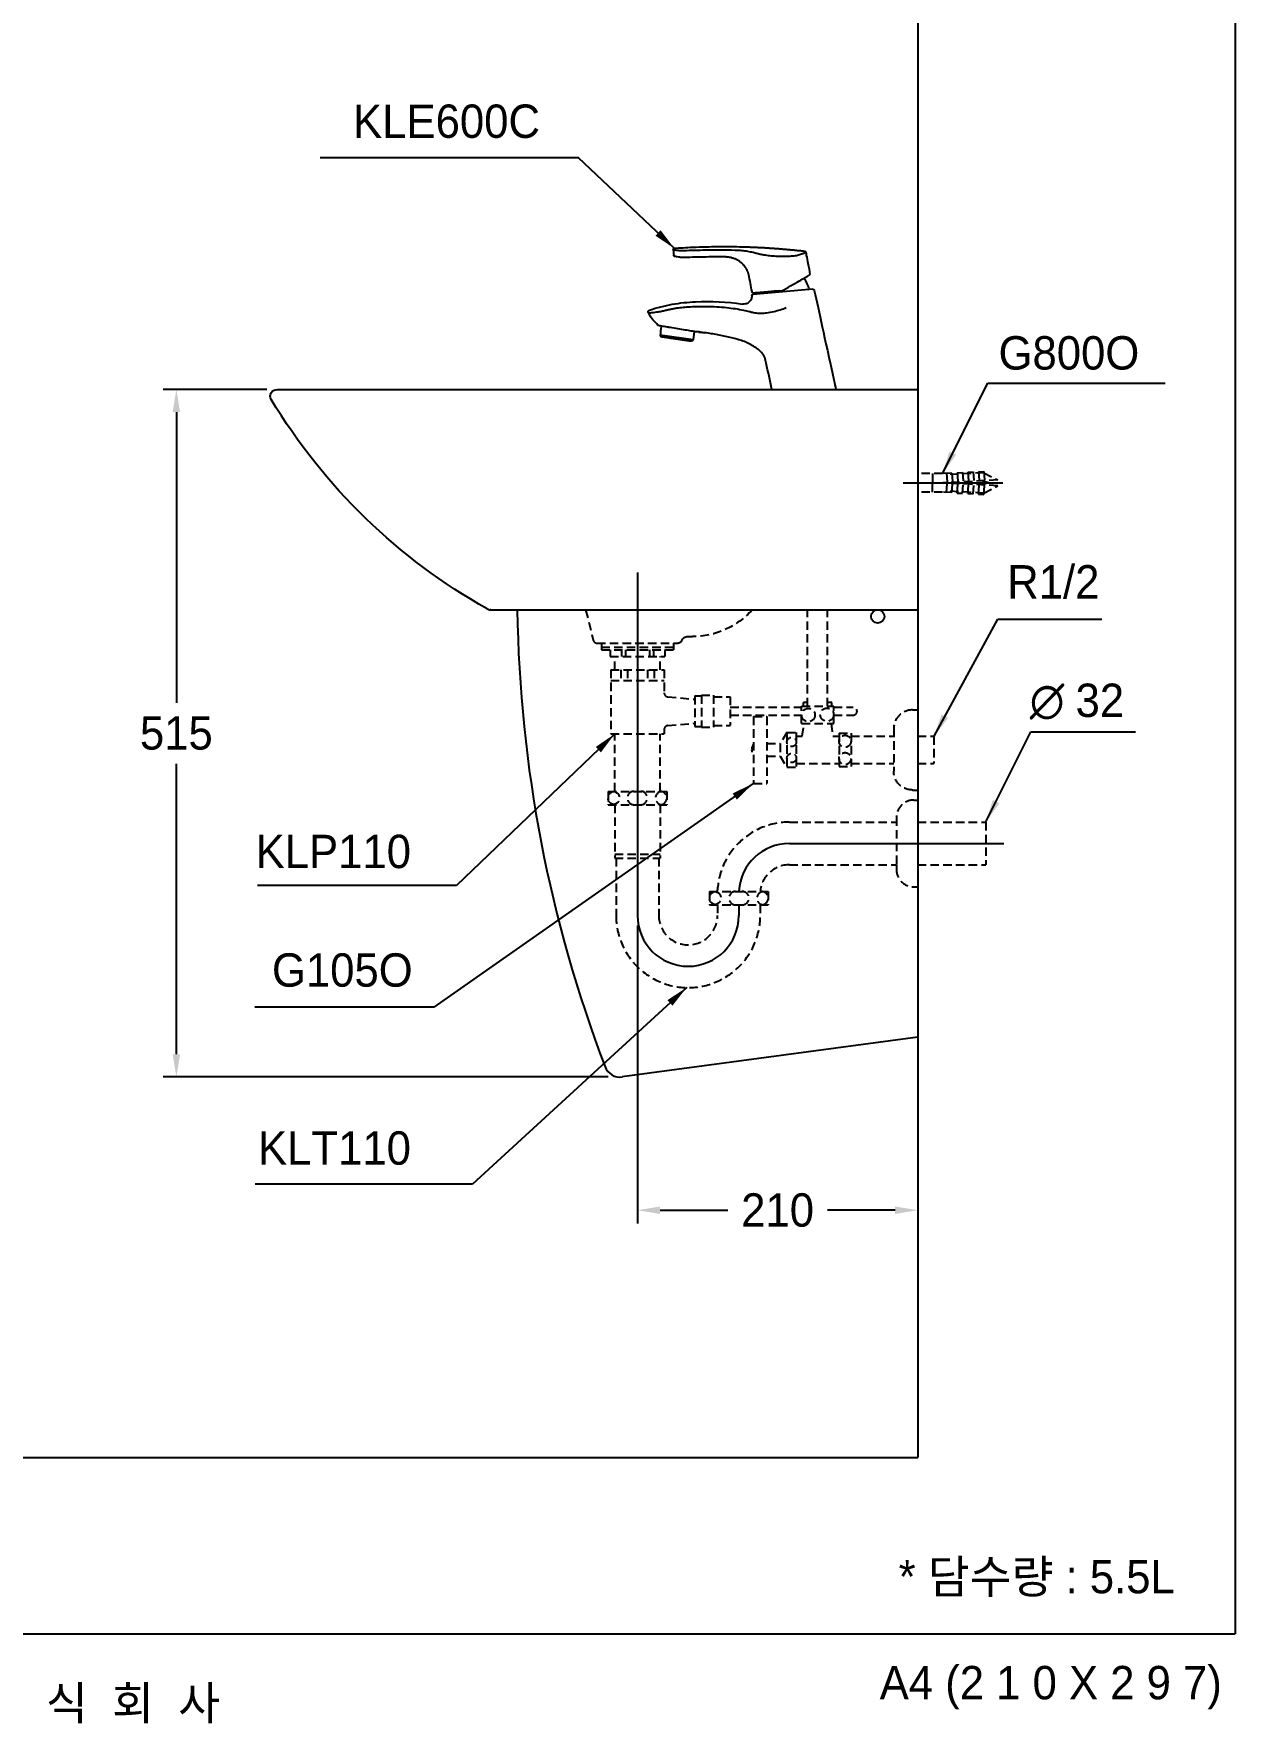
# Model space of a CAD drawing. Header units: millimetres. Extents: x 0 to 5789, y -67 to 2530.
# Drawn here: x 900 to 1800, y -67 to 1198 of the extents above; entities that cross this region are included whole.
import ezdxf
from ezdxf.enums import TextEntityAlignment as Align
from ezdxf.lldxf.tags import DXFTag

# ---------------------------------------------------------------- set-up
doc = ezdxf.new("R2010")
doc.units = ezdxf.units.MM
doc.linetypes.add('DASHED2', pattern=[9.525, 6.35, -3.175])
for name, color, linetype in [('TEXT', 7, 'Continuous'), ('내부선 및 부속', 4, 'Continuous'), ('도각라인', 7, 'Continuous'), ('외형선', 3, 'Continuous'), ('점선', 6, 'DASHED2'), ('중심선', 1, 'DASHED'), ('치수선', 7, 'Continuous')]:
    doc.layers.add(name, color=color, linetype=linetype)
doc.styles.add('140911', font='HBATANG.TTF', dxfattribs={"height": 23})
doc.styles.add('____', font='')
doc.styles.add('타이틀', font='H2GTRM.TTF', dxfattribs={"height": 25})
doc.styles.get('____').set_extended_font_data('굴림')
tags = doc.linetypes.add('DASHDOT', pattern=[70, 31, -13, 13, -13]).pattern_tags.tags
tags[10:11] = [DXFTag(74, 4), DXFTag(75, 0), DXFTag(340, '0'), DXFTag(46, 0.0), DXFTag(50, 0.0), DXFTag(44, 0.0), DXFTag(45, 0.0)]
tags[8:9] = [DXFTag(74, 4), DXFTag(75, 0), DXFTag(340, '0'), DXFTag(46, 0.0), DXFTag(50, 0.0), DXFTag(44, 0.0), DXFTag(45, 0.0)]
tags[6:7] = [DXFTag(74, 4), DXFTag(75, 0), DXFTag(340, '0'), DXFTag(46, 0.0), DXFTag(50, 0.0), DXFTag(44, 0.0), DXFTag(45, 0.0)]
tags[4:5] = [DXFTag(74, 4), DXFTag(75, 0), DXFTag(340, '0'), DXFTag(46, 0.0), DXFTag(50, 0.0), DXFTag(44, 0.0), DXFTag(45, 0.0)]
tags = doc.linetypes.add('DASHED', pattern=[25.72, 12.86, -12.86]).pattern_tags.tags
tags[6:7] = [DXFTag(74, 4), DXFTag(75, 0), DXFTag(340, '0'), DXFTag(46, 0.0), DXFTag(50, 0.0), DXFTag(44, 0.0), DXFTag(45, 0.0)]
tags[4:5] = [DXFTag(74, 4), DXFTag(75, 0), DXFTag(340, '0'), DXFTag(46, 0.0), DXFTag(50, 0.0), DXFTag(44, 0.0), DXFTag(45, 0.0)]
doc.dimstyles.new('MSADIM', dxfattribs={"dimtxt": 33, "dimasz": 17, "dimexe": 10, "dimexo": 7.5, "dimgap": 10, "dimtad": 0, "dimtih": 1, "dimtoh": 1, "dimdec": 0, "dimzin": 1, "dimdsep": 46, "dimtxsty": '____', "dimcen": 11.25, "dimadec": 0, "dimazin": 0, "dimtfac": 1, "dimtdec": 0, "dimtix": 1, "dimtmove": 0, "dimatfit": 3, "dimfxl": 0, "dimtolj": 1, "dimtzin": 1, "dimarcsym": 0})

# ---------------------------------------------------------------- blocks, each defined once
blk = doc.blocks.new('*D9')
at = {"layer": '치수선', "color": 0, "linetype": 'Continuous', "lineweight": -2}
for p, q in [((1074.7, 932), (996.8, 932)), ((1006.8, 915), (1006.8, 697.4)), ((1006.8, 434.1), (1006.8, 651.7)), ((1330.2, 417.1), (996.8, 417.1))]:
    blk.add_line(p, q, dxfattribs=at)
at = {"layer": '치수선', "color": 0, "linetype": 'Continuous'}
for points in [[(1004, 915), (1009.6, 915), (1006.8, 932)], [(1004, 434.1), (1009.6, 434.1), (1006.8, 417.1)]]:
    blk.add_solid(points, dxfattribs=at)
at = {"layer": '치수선', "color": 0, "linetype": 'Continuous', "insert": (1006.8, 674.6), "char_height": 25, "attachment_point": 5, "style": '____'}
blk.add_mtext('\\A1;515', dxfattribs=at)
blk = doc.blocks.new('*D10')
at = {"layer": '치수선', "color": 0, "linetype": 'Continuous', "lineweight": -2}
for p, q in [((1352.2, 530.5), (1352.2, 307.3)), ((1369.2, 317.3), (1419.9, 317.3)), ((1545.2, 317.3), (1494.5, 317.3)), ((1562.2, 320.2), (1562.2, 307.3))]:
    blk.add_line(p, q, dxfattribs=at)
at = {"layer": '치수선', "color": 0, "linetype": 'Continuous'}
for points in [[(1369.2, 320.1), (1369.2, 314.5), (1352.2, 317.3)], [(1545.2, 320.1), (1545.2, 314.5), (1562.2, 317.3)]]:
    blk.add_solid(points, dxfattribs=at)
at = {"layer": '치수선', "color": 0, "linetype": 'Continuous', "insert": (1457.2, 317.3), "char_height": 25, "attachment_point": 5, "style": '____'}
blk.add_mtext('\\A1;210', dxfattribs=at)

msp = doc.modelspace()

# ---------------------------------------------------------------- linework, layer by layer
at = {"layer": '내부선 및 부속', "linetype": 'Continuous'}
for p, q in [((1483.7, 1007), (1438.7, 1003.1)), ((1394.8, 975.4), (1393.9, 969.1)), ((1393.9, 969.1), (1369.2, 972.7))]:
    msp.add_line(p, q, dxfattribs=at)
for centre, radius, start, end in [((1454, 999.5), 28, 15.0082, 34.4502), ((1454, 999.5), 28, 15.0082, 34.4502), ((1370.2, 972.6), 1, 171.6442, 261.6442)]:
    msp.add_arc(centre, radius, start, end, dxfattribs=at)
for points, degree, knots in [([(1379.1, 1036.4), (1379, 1036.7), (1379.1, 1037), (1379.5, 1037.4), (1379.7, 1037.5), (1380, 1037.5)], 3, [0, 0, 0, 0, 0.5, 0.5, 1, 1, 1, 1]), ([(1432.2, 1038.6), (1431, 1038.6), (1427.3, 1038.7), (1421.8, 1038.8), (1416.1, 1038.8), (1410.4, 1038.8), (1403, 1038.6), (1392.4, 1038.3), (1384.2, 1037.8), (1379.6, 1037.5)], 3, [0, 0, 0, 0, 0.069235, 0.210063, 0.316773, 0.3948, 0.535681, 0.737463, 1, 1, 1, 1]), ([(1380, 1037.5), (1379.9, 1037.5), (1379.8, 1037.5), (1379.7, 1037.5), (1379.6, 1037.4)], 3, [0, 0, 0, 0, 0.795487, 1, 1, 1, 1]), ([(1389, 1035.9), (1388.6, 1035.8), (1387.7, 1035.8), (1386.4, 1035.8), (1384.9, 1035.8), (1383.4, 1035.9), (1381.8, 1036), (1380.6, 1036.2), (1379.7, 1036.3), (1379.2, 1036.4), (1379.1, 1036.4), (1379.1, 1036.4)], 3, [0, 0, 0, 0, 0.080674, 0.164252, 0.2508, 0.375481, 0.500006, 0.658204, 0.749272, 0.876085, 1, 1, 1, 1]), ([(1379.1, 1036.4), (1379.1, 1036.4), (1379.1, 1036.4), (1379.1, 1036.4), (1379.1, 1036.4), (1379.1, 1036.4), (1379.1, 1036.4), (1379.1, 1036.4), (1379.1, 1036.4), (1379.1, 1036.4), (1379.1, 1036.4), (1379.1, 1036.4)], 3, [0, 0, 0, 0, 0.019151, 0.019151, 0.028588, 0.028588, 0.972241, 0.972241, 0.981772, 0.981772, 1, 1, 1, 1]), ([(1380.5, 1031.6), (1380.2, 1031.5), (1380, 1031.6), (1379.5, 1032), (1379.4, 1032.2), (1379.4, 1032.5)], 3, [0, 0, 0, 0, 0.5, 0.5, 1, 1, 1, 1]), ([(1389.4, 1030.8), (1389.1, 1030.8), (1388.3, 1030.8), (1387.1, 1030.8), (1385.3, 1030.8), (1383, 1031.1), (1381.3, 1031.4), (1380.6, 1031.5), (1380.5, 1031.5), (1380.5, 1031.6)], 3, [0, 0, 0, 0, 0.083754, 0.167101, 0.251369, 0.500054, 0.748883, 0.875168, 1, 1, 1, 1]), ([(1405.6, 1031.2), (1402.9, 1031.2), (1397.6, 1031.1), (1392.2, 1030.9), (1389.4, 1030.8)], 3, [0, 0, 0, 0, 0.493578, 1, 1, 1, 1]), ([(1437, 1034.9), (1436.3, 1035.1), (1434.9, 1035.3), (1432.7, 1035.6), (1430.5, 1035.9), (1429, 1036), (1428.3, 1036)], 3, [0, 0, 0, 0, 0.259916, 0.500072, 0.755718, 1, 1, 1, 1]), ([(1453.6, 1031.8), (1452.9, 1031.9), (1451.4, 1032), (1449.2, 1032.3), (1446.7, 1032.7), (1443.9, 1033.2), (1442, 1033.7), (1440.9, 1033.9)], 3, [0, 0, 0, 0, 0.154023, 0.3203, 0.498135, 0.714224, 1, 1, 1, 1]), ([(1478.5, 1034.5), (1478.5, 1034.5), (1478.4, 1034.5), (1478.1, 1034.4), (1477.5, 1034.1), (1476.7, 1033.8), (1475.7, 1033.4), (1474, 1032.9), (1471.4, 1032.1), (1467.5, 1031.7), (1463.1, 1031.4), (1458.4, 1031.5), (1455.2, 1031.7), (1453.6, 1031.8)], 3, [0, 0, 0, 0, 0.059038, 0.120137, 0.184005, 0.250506, 0.299702, 0.376024, 0.500647, 0.625222, 0.750045, 0.872847, 1, 1, 1, 1]), ([(1477.7, 1035.3), (1477.8, 1035.3), (1478, 1035.3), (1478.3, 1035.1), (1478.5, 1034.9), (1478.5, 1034.6), (1478.5, 1034.5)], 3, [0, 0, 0, 0, 0.332984, 0.499971, 0.750882, 1, 1, 1, 1]), ([(1461.8, 1006.6), (1466.5, 1009.3), (1471, 1011.9), (1477.4, 1015.5), (1479.5, 1016.7), (1481.7, 1018.2)], 3, [0, 0, 0, 0, 0.565078, 0.565078, 1, 1, 1, 1]), ([(1437.8, 1002), (1437.8, 1001.2), (1437.7, 1000.3), (1437, 998.7), (1436.4, 997.9), (1434.9, 996.6), (1434.1, 996.2), (1432.4, 995.8), (1431.5, 995.8), (1430.8, 995.9)], 3, [0, 0, 0, 0, 0.25, 0.25, 0.5, 0.5, 0.75, 0.75, 1, 1, 1, 1]), ([(1458.7, 1005.8), (1457.3, 1005.7), (1455.9, 1005.6), (1453.3, 1005.4), (1452, 1005.2), (1449.5, 1005), (1448.3, 1004.9), (1446.1, 1004.7), (1445.1, 1004.6), (1442.4, 1004.4), (1440.9, 1004.3), (1438.9, 1004.1), (1438.4, 1004), (1438.3, 1004)], 3, [0, 0, 0, 0, 0.125, 0.125, 0.25, 0.25, 0.375, 0.375, 0.5, 0.5, 0.75, 0.75, 1, 1, 1, 1]), ([(1360.5, 989.3), (1360.3, 989.6), (1360.2, 990.1), (1360.5, 991), (1360.9, 991.3), (1361.3, 991.5)], 3, [0, 0, 0, 0, 0.5, 0.5, 1, 1, 1, 1]), ([(1360.5, 989.3), (1360.5, 989.3), (1360.5, 989.3), (1360.8, 989.3), (1361.3, 989.4), (1361.7, 989.4), (1361.9, 989.4)], 3, [0, 0, 0, 0, 0.245502, 0.497794, 0.749011, 1, 1, 1, 1]), ([(1361.3, 991.5), (1366.9, 993.3), (1372.5, 994.8), (1384.1, 996.8), (1389.9, 997.4), (1407.5, 998.2), (1419.3, 997.9), (1430.8, 995.9)], 3, [0, 0, 0, 0, 0.25, 0.25, 0.5, 0.5, 1, 1, 1, 1]), ([(1361.9, 989.4), (1362.1, 989.5), (1362.5, 989.5), (1363.6, 989.6), (1365.3, 989.8), (1367.9, 990.2), (1369.9, 990.6), (1371, 990.8)], 3, [0, 0, 0, 0, 0.126608, 0.254892, 0.513961, 0.738508, 1, 1, 1, 1]), ([(1371, 990.8), (1371.5, 990.9), (1372.5, 991.1), (1373.6, 991.4), (1374.6, 991.6), (1375.5, 991.9), (1377, 992.1), (1379.1, 992.6), (1380.8, 992.9), (1381.7, 993)], 3, [0, 0, 0, 0, 0.148029, 0.285468, 0.333976, 0.413001, 0.536729, 0.76998, 1, 1, 1, 1]), ([(1381.7, 993), (1383.3, 993.2), (1386.7, 993.6), (1392.1, 994), (1397.7, 994.2), (1404.3, 994.2), (1411.4, 994), (1418.7, 993.4), (1423.4, 992.8), (1425.6, 992.5)], 3, [0, 0, 0, 0, 0.11347, 0.234522, 0.363327, 0.50003, 0.67978, 0.846318, 1, 1, 1, 1]), ([(1425.6, 992.5), (1427.6, 992.2), (1431.1, 991.5), (1435.1, 990.7), (1437, 990.2), (1437.6, 990)], 3, [0, 0, 0, 0, 0.499854, 0.864283, 1, 1, 1, 1]), ([(1437.6, 990), (1438.1, 989.9), (1439.3, 989.6), (1441.2, 989.3), (1443.3, 989.1), (1445.9, 989.1), (1449.7, 989.4), (1454.2, 990.3), (1459.2, 991.6), (1462.2, 992.7), (1463.7, 993.3)], 3, [0, 0, 0, 0, 0.063965, 0.135728, 0.214997, 0.304268, 0.425941, 0.643288, 0.821237, 1, 1, 1, 1]), ([(1368.1, 979.8), (1367.1, 980.6), (1366.1, 981.5), (1364.2, 983.6), (1363.2, 984.8), (1362.3, 986.2)], 3, [0, 0, 0, 0, 0.5, 0.5, 1, 1, 1, 1]), ([(1396.8, 975.1), (1396.7, 975.1), (1396.7, 975.1), (1396.3, 975.1), (1395.6, 975.2), (1394.4, 975.5), (1392, 975.8), (1388.1, 976.5), (1382.5, 977.4), (1377.8, 978.2), (1374.5, 978.7), (1372.3, 979.1), (1370.5, 979.4), (1369.2, 979.6), (1368.4, 979.7), (1368.3, 979.8), (1368.1, 979.8)], 3, [0, 0, 0, 0, 0.043827, 0.086545, 0.128874, 0.192637, 0.2576, 0.38488, 0.512557, 0.640408, 0.7046, 0.768605, 0.832556, 0.896667, 0.961116, 1, 1, 1, 1]), ([(1421.7, 970.9), (1418.6, 971.7), (1415.5, 972.3), (1409.2, 973.5), (1405.9, 974), (1402.7, 974.5)], 3, [0, 0, 0, 0, 0.5, 0.5, 1, 1, 1, 1]), ([(1370, 971.6), (1370, 971.6), (1370.1, 971.6), (1370.1, 971.6), (1370.2, 971.6), (1370.3, 971.6), (1370.4, 971.5), (1370.6, 971.5), (1370.8, 971.5), (1371, 971.5), (1371.5, 971.4), (1371.9, 971.3), (1372.2, 971.3), (1372.6, 971.2), (1372.9, 971.2), (1373.8, 971.1), (1374.2, 971), (1374.7, 970.9), (1375.2, 970.8), (1375.6, 970.8), (1376.2, 970.7), (1376.7, 970.6), (1377.2, 970.5), (1377.7, 970.5), (1378.3, 970.4), (1378.8, 970.3), (1379.3, 970.2), (1379.8, 970.2), (1380.4, 970.1), (1380.9, 970), (1381.9, 969.9), (1382.4, 969.8), (1382.9, 969.7), (1383.5, 969.6), (1384, 969.5), (1384.5, 969.5), (1385.1, 969.4), (1385.6, 969.3), (1386.1, 969.2), (1387.1, 969.1), (1387.6, 969), (1388.1, 968.9), (1388.6, 968.9), (1389, 968.8), (1389.8, 968.7), (1390.2, 968.6), (1390.6, 968.6), (1390.9, 968.5), (1391.2, 968.5), (1391.8, 968.4), (1392, 968.4), (1392.2, 968.3), (1392.3, 968.3), (1392.5, 968.3), (1392.6, 968.3), (1392.7, 968.3), (1392.7, 968.3), (1392.8, 968.3), (1392.8, 968.3)], 2, [0, 0, 0, 0.03125, 0.03125, 0.0625, 0.0625, 0.09375, 0.09375, 0.125, 0.125, 0.15625, 0.1875, 0.1875, 0.21875, 0.21875, 0.25, 0.28125, 0.28125, 0.3125, 0.3125, 0.34375, 0.34375, 0.375, 0.375, 0.40625, 0.40625, 0.4375, 0.4375, 0.46875, 0.46875, 0.5, 0.53125, 0.53125, 0.5625, 0.5625, 0.59375, 0.59375, 0.625, 0.625, 0.65625, 0.6875, 0.6875, 0.71875, 0.71875, 0.75, 0.78125, 0.78125, 0.8125, 0.8125, 0.84375, 0.875, 0.875, 0.90625, 0.90625, 0.9375, 0.9375, 0.96875, 0.96875, 1, 1, 1]), ([(1452.9, 932), (1451.5, 938.6), (1450.1, 945.1), (1448.4, 953), (1448.1, 954.5), (1447, 957.2), (1446.2, 958.5), (1444.3, 960.8), (1443.2, 961.7), (1440.8, 963.4), (1439.5, 964.2), (1435.7, 966.4), (1433, 967.6), (1427.4, 969.5), (1424.6, 970.3), (1421.7, 971)], 3, [0, 0, 0, 0, 0.361513, 0.361513, 0.441324, 0.441324, 0.521135, 0.521135, 0.600946, 0.600946, 0.680757, 0.680757, 0.840378, 0.840378, 1, 1, 1, 1])]:
    msp.add_open_spline(points, degree=degree, knots=knots, dxfattribs=at)
for points, degree in [([(1477.9, 1035.3), (1455, 1037.9), (1431.9, 1038.6)], 2), ([(1379.1, 1036.4), (1379, 1036.6), (1379.1, 1036.9), (1379.2, 1037.1)], 3), ([(1379.1, 1036.8), (1379.1, 1036.7), (1379.1, 1036.7)], 2), ([(1379.1, 1036.4), (1379.1, 1036.6), (1379.1, 1036.8)], 2), ([(1379.1, 1036.4), (1379.1, 1036), (1379.1, 1035.5), (1379.2, 1035)], 3), ([(1379.2, 1035), (1379.3, 1034.1), (1379.3, 1033.3), (1379.4, 1032.5)], 3), ([(1379.6, 1037.4), (1379.6, 1037.4), (1379.7, 1037.4), (1379.7, 1037.4)], 3), ([(1405.4, 1036.3), (1399.9, 1036.2), (1394.5, 1036.1), (1389, 1035.9)], 3), ([(1428.3, 1036), (1420.7, 1036.3), (1413, 1036.4), (1405.4, 1036.3)], 3), ([(1405.8, 1031.2), (1405.8, 1031.2), (1405.7, 1031.2), (1405.6, 1031.2)], 3), ([(1418.3, 1031.2), (1413.1, 1031.2), (1409.5, 1031.2), (1405.8, 1031.2)], 3), ([(1440.5, 1034.1), (1439.9, 1034.2), (1438.8, 1034.5), (1437.6, 1034.8), (1437, 1034.9)], 3), ([(1440.9, 1033.9), (1440.8, 1034), (1440.6, 1034), (1440.5, 1034.1)], 3), ([(1481.7, 1018.2), (1479.6, 1029.3), (1479.1, 1031.9), (1478.5, 1034.5)], 3), ([(1438.3, 1004), (1437.6, 1007.6), (1436.8, 1012), (1435.9, 1016.6)], 3), ([(1435.9, 1016.6), (1435.9, 1016.6), (1435.9, 1016.6), (1435.9, 1016.6)], 3), ([(1437.8, 1002), (1437.8, 1002.6), (1438.2, 1003), (1438.7, 1003.1)], 3), ([(1458.7, 1005.8), (1459, 1005.9), (1459.4, 1005.9), (1459.8, 1005.9)], 3), ([(1459.8, 1005.9), (1460.5, 1006), (1461.2, 1006.2), (1461.8, 1006.6)], 3), ([(1483.7, 1007), (1484.1, 1007.1), (1484.6, 1006.7), (1484.7, 1006.2)], 3), ([(1484.7, 1006.2), (1488.4, 989.4), (1492, 972.6), (1499.3, 939.1)], 3), ([(1362.3, 986.2), (1361.7, 987.2), (1361.1, 988.3), (1360.5, 989.3)], 3), ([(1370.1, 979.5), (1369.7, 976.5), (1369.4, 974.6), (1369.2, 972.7)], 3), ([(1399.5, 974.9), (1398.6, 975), (1397.7, 975.1), (1396.8, 975.1)], 3), ([(1398.3, 975), (1400.6, 974.9), (1402.8, 974.5)], 2), ([(1398.3, 975), (1398.9, 975), (1399.5, 974.9)], 2), ([(1393.9, 969.1), (1393.8, 968.6), (1393.3, 968.2), (1392.8, 968.3)], 3), ([(1499.3, 939.1), (1499.9, 936.7), (1500.4, 934.4), (1500.9, 932)], 3)]:
    msp.add_open_spline(points, degree=degree, dxfattribs=at)
msp.add_rational_spline([(1380.5, 1031.6), (1379.5, 1031.5), (1379.4, 1032.5)], [0.99930280447, 0.714095413685, 1], degree=2, dxfattribs=at)
for points, weights, knots in [([(1435.9, 1016.6), (1435.1, 1021), (1432.3, 1024.5), (1427, 1031), (1418.3, 1031.2)], [0.875972926617, 0.910853147507, 1, 0.842861413956, 0.854333996773], [0, 0, 0, 0.361966, 0.361966, 1, 1, 1]), ([(1438.7, 1003.1), (1438.7, 1003.1), (1438.7, 1003.1), (1437.8, 1003), (1437.8, 1002.1)], [0.999840438366, 0.999920189381, 1, 0.720475554466, 0.974482893944], [0, 0, 0, 0.000285, 0.000285, 1, 1, 1])]:
    msp.add_rational_spline(points, weights, degree=2, knots=knots, dxfattribs=at)
at = {"layer": '도각라인', "color": 7}
for p in [(1800, 2530), (0, 0)]:
    msp.add_line(p, (1800, 0), dxfattribs=at)
at = {"layer": '외형선', "linetype": 'Continuous'}
for p, q in [((1562.2, 1232), (1562.2, 132)), ((1082.2, 932), (1562.2, 932)), ((1242.2, 767), (1562.2, 767)), ((1562.2, 447), (1340.8, 417.1)), ((111.5, 132), (1562.2, 132))]:
    msp.add_line(p, q, dxfattribs=at)
at = {"layer": '외형선', "linetype": 'Continuous', "flags": 128}
for points in [[(1077.9, 924.4, -0.583612), (1082.2, 932)], [(1239.7, 767.7, -0.130197), (1077.9, 924.4)]]:
    msp.add_lwpolyline(points, format="xyb", dxfattribs=at)
at = {"layer": '외형선', "linetype": 'Continuous'}
msp.add_circle((1532.2, 762), 5, dxfattribs=at)
for centre, radius, start, end in [((1242.2, 772), 5, 240.7454, 270), ((2262.1, 781.6), 1000, 180.8343, 200.9065), ((1339.2, 429), 12, 200.9065, 277.6894)]:
    msp.add_arc(centre, radius, start, end, dxfattribs=at)
msp.add_point((1242.2, 767), dxfattribs=at)
msp.add_point((1242.2, 767), dxfattribs=at)
at = {"layer": '점선'}
for p, q in [((1580.8, 869), (1562.2, 869)), ((1573.2, 869), (1573.2, 862)), ((1573.2, 855), (1573.2, 862)), ((1587.8, 869.4), (1580.8, 869)), ((1622.1, 864.2), (1581, 862)), ((1622.1, 859.9), (1581, 862)), ((1583.8, 869.2), (1584.2, 862.2)), ((1583.8, 854.9), (1584.2, 861.9)), ((1611.8, 869.6), (1583.9, 868.2)), ((1587.8, 869.4), (1588.2, 862.4)), ((1587.8, 854.7), (1588.2, 861.6)), ((1591.8, 869.6), (1595.8, 869.8)), ((1591.8, 869.6), (1592.2, 862.6)), ((1591.8, 854.4), (1592.2, 861.4)), ((1595.8, 869.8), (1596.2, 862.8)), ((1595.8, 854.2), (1596.2, 861.2)), ((1599.8, 870), (1603.8, 870.2)), ((1599.8, 870), (1600.2, 863)), ((1599.8, 854), (1600.2, 861)), ((1603.8, 870.2), (1604.2, 863.2)), ((1603.8, 853.8), (1604.2, 860.8)), ((1607.8, 870.4), (1611.8, 870.6)), ((1607.8, 870.4), (1608.1, 863.4)), ((1607.8, 853.6), (1608.1, 860.6)), ((1615.2, 862), (1610.1, 863.6)), ((1615.2, 862), (1610.1, 860.5)), ((1611.8, 870.6), (1612.1, 863.7)), ((1611.8, 869.6), (1622.1, 864.2)), ((1611.8, 853.4), (1612.1, 860.4)), ((1580.8, 855), (1562.2, 855)), ((1587.8, 854.7), (1580.8, 855)), ((1611.8, 854.4), (1583.9, 855.9)), ((1591.8, 854.4), (1595.8, 854.2)), ((1599.8, 854), (1603.8, 853.8)), ((1607.8, 853.6), (1611.8, 853.4)), ((1611.8, 854.4), (1622.1, 859.9)), ((1313.4, 767), (1319.1, 744.3)), ((1479.7, 694.8), (1479.7, 767)), ((1494.7, 694.8), (1494.7, 767)), ((1390.1, 747), (1393.4, 747)), ((1322, 742), (1382.7, 742)), ((1325.2, 742), (1325.2, 737)), ((1325.2, 739), (1379.2, 739)), ((1325.2, 737), (1379.2, 737)), ((1331.7, 737), (1331.7, 732)), ((1340.2, 737), (1340.2, 732)), ((1343.2, 737), (1343.2, 732)), ((1361.2, 737), (1361.2, 732)), ((1364.2, 737), (1364.2, 732)), ((1372.7, 737), (1372.7, 732)), ((1379.2, 742), (1379.2, 737)), ((1331.7, 732), (1372.7, 732)), ((1332.2, 722), (1332.2, 674)), ((1332.2, 722), (1372.2, 722)), ((1335.2, 722), (1335.2, 732)), ((1339.7, 722), (1339.7, 714)), ((1344.7, 722), (1344.7, 714)), ((1359.7, 722), (1359.7, 714)), ((1364.7, 722), (1364.7, 714)), ((1369.2, 722), (1369.2, 732)), ((1372.2, 722), (1372.2, 704.8)), ((1332.2, 714), (1372.2, 714)), ((1374.9, 701.8), (1395.2, 700)), ((1395.2, 702.5), (1395.2, 679.5)), ((1395.2, 702.5), (1400.2, 702.5)), ((1400.2, 703), (1400.2, 679)), ((1400.2, 703), (1409.2, 703)), ((1409.2, 703), (1409.2, 679)), ((1409.2, 701.8), (1421.7, 701.8)), ((1421.7, 701.8), (1421.7, 680.3)), ((1476.7, 694.8), (1476.7, 697.5)), ((1479.7, 697.5), (1476.7, 697.5)), ((1497.7, 697.5), (1494.7, 697.5)), ((1497.7, 694.8), (1497.7, 697.5)), ((1421.7, 694), (1475.2, 694)), ((1421.7, 688), (1475.2, 688)), ((1439.2, 687), (1439.2, 637)), ((1439.2, 687), (1449.2, 687)), ((1449.2, 687), (1449.2, 637)), ((1475.2, 694.8), (1499.2, 694.8)), ((1475.2, 681.8), (1475.2, 694.8)), ((1499.2, 681.8), (1499.2, 694.8)), ((1499.2, 694), (1513.7, 694)), ((1499.2, 688), (1513.7, 688)), ((1558.2, 692), (1562.2, 692)), ((1332.2, 674), (1372.2, 674)), ((1335.2, 631), (1335.2, 674)), ((1369.2, 631), (1369.2, 674)), ((1372.2, 677.3), (1372.2, 674)), ((1374.9, 680.3), (1395.2, 682)), ((1395.2, 679.5), (1400.2, 679.5)), ((1400.2, 679), (1409.2, 679)), ((1409.2, 680.3), (1421.7, 680.3)), ((1464.2, 675), (1459.2, 666.8)), ((1464.2, 675), (1471.2, 675)), ((1464.2, 675), (1464.2, 649)), ((1471.2, 675), (1471.2, 649)), ((1471.2, 672.3), (1475.7, 672.3)), ((1475.2, 681.8), (1499.2, 681.8)), ((1475.7, 672.3), (1477.2, 681.8)), ((1497.2, 681.8), (1498.7, 672.3)), ((1498.7, 672.3), (1503.2, 672.3)), ((1503.2, 674.5), (1503.2, 649.5)), ((1503.2, 674.5), (1512.2, 674.5)), ((1512.2, 674.5), (1512.2, 649.5)), ((1512.2, 672.3), (1544.2, 672.3)), ((1544.2, 678), (1544.2, 646)), ((1562.2, 672.3), (1574.2, 672.3)), ((1574.2, 672.3), (1574.2, 651.8)), ((1449.2, 666.8), (1459.2, 666.8)), ((1459.2, 666.8), (1459.2, 657.3)), ((1449.2, 657.3), (1459.2, 657.3)), ((1459.2, 657.3), (1464.2, 649)), ((1464.2, 649), (1471.2, 649)), ((1471.2, 651.8), (1503.2, 651.8)), ((1503.2, 649.5), (1512.2, 649.5)), ((1512.2, 651.8), (1544.2, 651.8)), ((1562.2, 651.8), (1574.2, 651.8)), ((1439.2, 637), (1449.2, 637)), ((1330.2, 631), (1374.2, 631)), ((1330.2, 631), (1330.2, 621)), ((1330.2, 621), (1374.2, 621)), ((1335.2, 621), (1335.2, 581)), ((1369.2, 621), (1369.2, 581)), ((1374.2, 631), (1374.2, 621)), ((1558.2, 632), (1562.2, 632)), ((1559.2, 624.5), (1562.2, 624.5)), ((1466.1, 608), (1546.2, 608)), ((1546.2, 611.5), (1546.2, 576)), ((1562.2, 608), (1613.2, 608)), ((1613.2, 608), (1613.2, 576)), ((1335.2, 584), (1369.2, 584)), ((1335.2, 581), (1369.2, 581)), ((1336.2, 581), (1336.2, 538)), ((1368.2, 581), (1368.2, 538)), ((1466.1, 576), (1546.2, 576)), ((1546.2, 576), (1546.2, 572.5)), ((1562.2, 576), (1613.2, 576)), ((1412.2, 556), (1412.2, 557.2)), ((1559.2, 559.5), (1562.2, 559.5)), ((1406.2, 556), (1450.2, 556)), ((1406.2, 556), (1406.2, 546)), ((1406.2, 546), (1450.2, 546)), ((1412.2, 546), (1412.2, 538)), ((1444.2, 546), (1444.2, 538)), ((1450.2, 556), (1450.2, 546))]:
    msp.add_line(p, q, dxfattribs=at)
at = {"layer": '점선', "flags": 128}
for points in [[(1438.2, 767, -0.213422), (1393.4, 747)], [(1385.4, 743.9, -0.305615), (1390.1, 747)], [(1385.4, 743.9, -0.305615), (1382.7, 742)], [(1558.2, 632, -0.414214), (1544.2, 646)], [(1334.4, 621.1, -0.859727), (1334.4, 631)], [(1334.4, 631, -0.859727), (1334.4, 621.1)], [(1410.4, 546.1, -0.859727), (1410.4, 556)], [(1410.4, 556, -0.859727), (1410.4, 546.1)]]:
    msp.add_lwpolyline(points, format="xyb", dxfattribs=at)
at = {"layer": '점선'}
for centre, radius in [((1480.2, 688.2), 5), ((1494.2, 688.4), 5), ((1467.7, 668), 3.5), ((1507.7, 668.5), 4.5), ((1467.7, 656), 3.5), ((1507.7, 655.5), 4.5)]:
    msp.add_circle(centre, radius, dxfattribs=at)
for centre, radius, start, end in [((1322, 745), 3, 194.0362, 270), ((1375.2, 704.8), 3, 180, 265.0303), ((1513.7, 691), 3, 270, 90), ((1558.2, 678), 14, 90, 180), ((1375.2, 677.3), 3, 94.9697, 180), ((1445.6, 662), 7.84, 144.9654, 215.0346), ((1349.7, 626), 5, 90, 270), ((1354.7, 626), 5, 270, 90), ((1370.7, 626), 5, 98.6269, 261.3731), ((1369.2, 626), 5, 278.6269, 81.3731), ((1559.2, 611.5), 13, 90, 180), ((1466.1, 554), 54, 90, 176.6714), ((1466.1, 554), 22, 90, 174.7841), ((1559.2, 572.5), 13, 180, 270), ((1425.7, 551), 5, 90, 270), ((1430.7, 551), 5, 270, 90), ((1446.7, 551), 5, 98.6269, 261.3731), ((1445.2, 551), 5, 278.6269, 81.3731), ((1390.2, 538), 54, 180, 0), ((1390.2, 538), 22, 180, 0)]:
    msp.add_arc(centre, radius, start, end, dxfattribs=at)
at = {"layer": '중심선', "linetype": 'DASHDOT'}
for p, q in [((1551.3, 862), (1625.9, 862)), ((1352.2, 794.9), (1352.2, 538)), ((1466.1, 592), (1626.7, 592)), ((1428.2, 546), (1428.2, 538))]:
    msp.add_line(p, q, dxfattribs=at)
for centre, start, end in [((1466.1, 554), 90, 176.6714), ((1390.2, 538), 180.0008, 0)]:
    msp.add_arc(centre, 38, start, end, dxfattribs=at)

# ---------------------------------------------------------------- texts
at = {"layer": 'TEXT', "style": '타이틀'}
for s, p in [('* 담수량 : 5.5L', (1651.3, 42.9)), ('계  림  주  식  회  사', (900, -51.7))]:
    msp.add_text(s, height=25, dxfattribs=at).set_placement(p, align=Align.MIDDLE_CENTER)
msp.add_text('A4 (2 1 0 X 2 9 7)', height=25, dxfattribs=at).set_placement((1790, -36.5), align=Align.MIDDLE_RIGHT)
at = {"layer": 'TEXT', "char_height": 25, "width": 380.447, "attachment_point": 1, "line_spacing_factor": 0.963855, "style": '타이틀'}
for s, insert in [('\\A1;KLE600C', (1139.2, 1145.4)), ('\\A1;G800O', (1622.7, 971.9)), ('\\A1;KLP110', (1066.2, 598.5)), ('\\A1;G105O', (1078.4, 509.7)), ('\\A1;KLT110', (1068, 376.4))]:
    msp.add_mtext(s, dxfattribs=dict(at, insert=insert))
at = {"layer": '치수선'}
for s, style, p in [('∅', '140911', (1646.1, 686.3)), ('32', '타이틀', (1680.4, 686.7))]:
    msp.add_text(s, height=25, dxfattribs=dict(at, style=style)).set_placement(p)
at = {"layer": '치수선', "linetype": 'Continuous', "insert": (1629.2, 800.4), "char_height": 25, "width": 380.447, "attachment_point": 1, "line_spacing_factor": 0.963855, "style": '타이틀'}
msp.add_mtext('\\A1;R1/2', dxfattribs=at)

# ---------------------------------------------------------------- dimensions: what is measured, and where the dimension line sits
at = {"layer": '치수선', "linetype": 'Continuous'}
dim = msp.add_linear_dim(base=(1006.8, 417.1), p1=(1082.2, 932), p2=(1337.7, 417.1), angle=90, dimstyle='MSADIM', override={"dimtxt": 25}, dxfattribs=at)
dim.commit()
dim.dimension.update_dxf_attribs({"geometry": '*D9', "text_midpoint": (1006.8, 674.6), "dimtype": 160})
dim = msp.add_linear_dim(base=(1562.2, 317.3), p1=(1352.2, 538), p2=(1562.2, 327.7), dimstyle='MSADIM', override={"dimtxt": 25}, dxfattribs=at)
dim.commit()
dim.dimension.update_dxf_attribs({"geometry": '*D10', "text_midpoint": (1457.2, 317.3)})

# ---------------------------------------------------------------- leaders
for points in [[(1380, 1037.5), (1308, 1105.4), (1114.6, 1105.4)], [(1580.8, 869.1), (1614.6, 936.7), (1747.6, 936.7)], [(1574.4, 672.4), (1622.1, 760), (1700.2, 760)], [(1335.2, 674), (1216.7, 560.5), (1067.7, 560.5)], [(1613.3, 608.1), (1647, 675.7), (1725.3, 675.7)], [(1439, 636.9), (1199.8, 469.3), (1065.6, 469.3)], [(1389.1, 484.1), (1228.7, 336.8), (1065.8, 336.8)]]:
    msp.add_leader(points, dimstyle='MSADIM', override={"dimtxt": 25}, dxfattribs=at)

doc.saveas('drawing.dxf')
